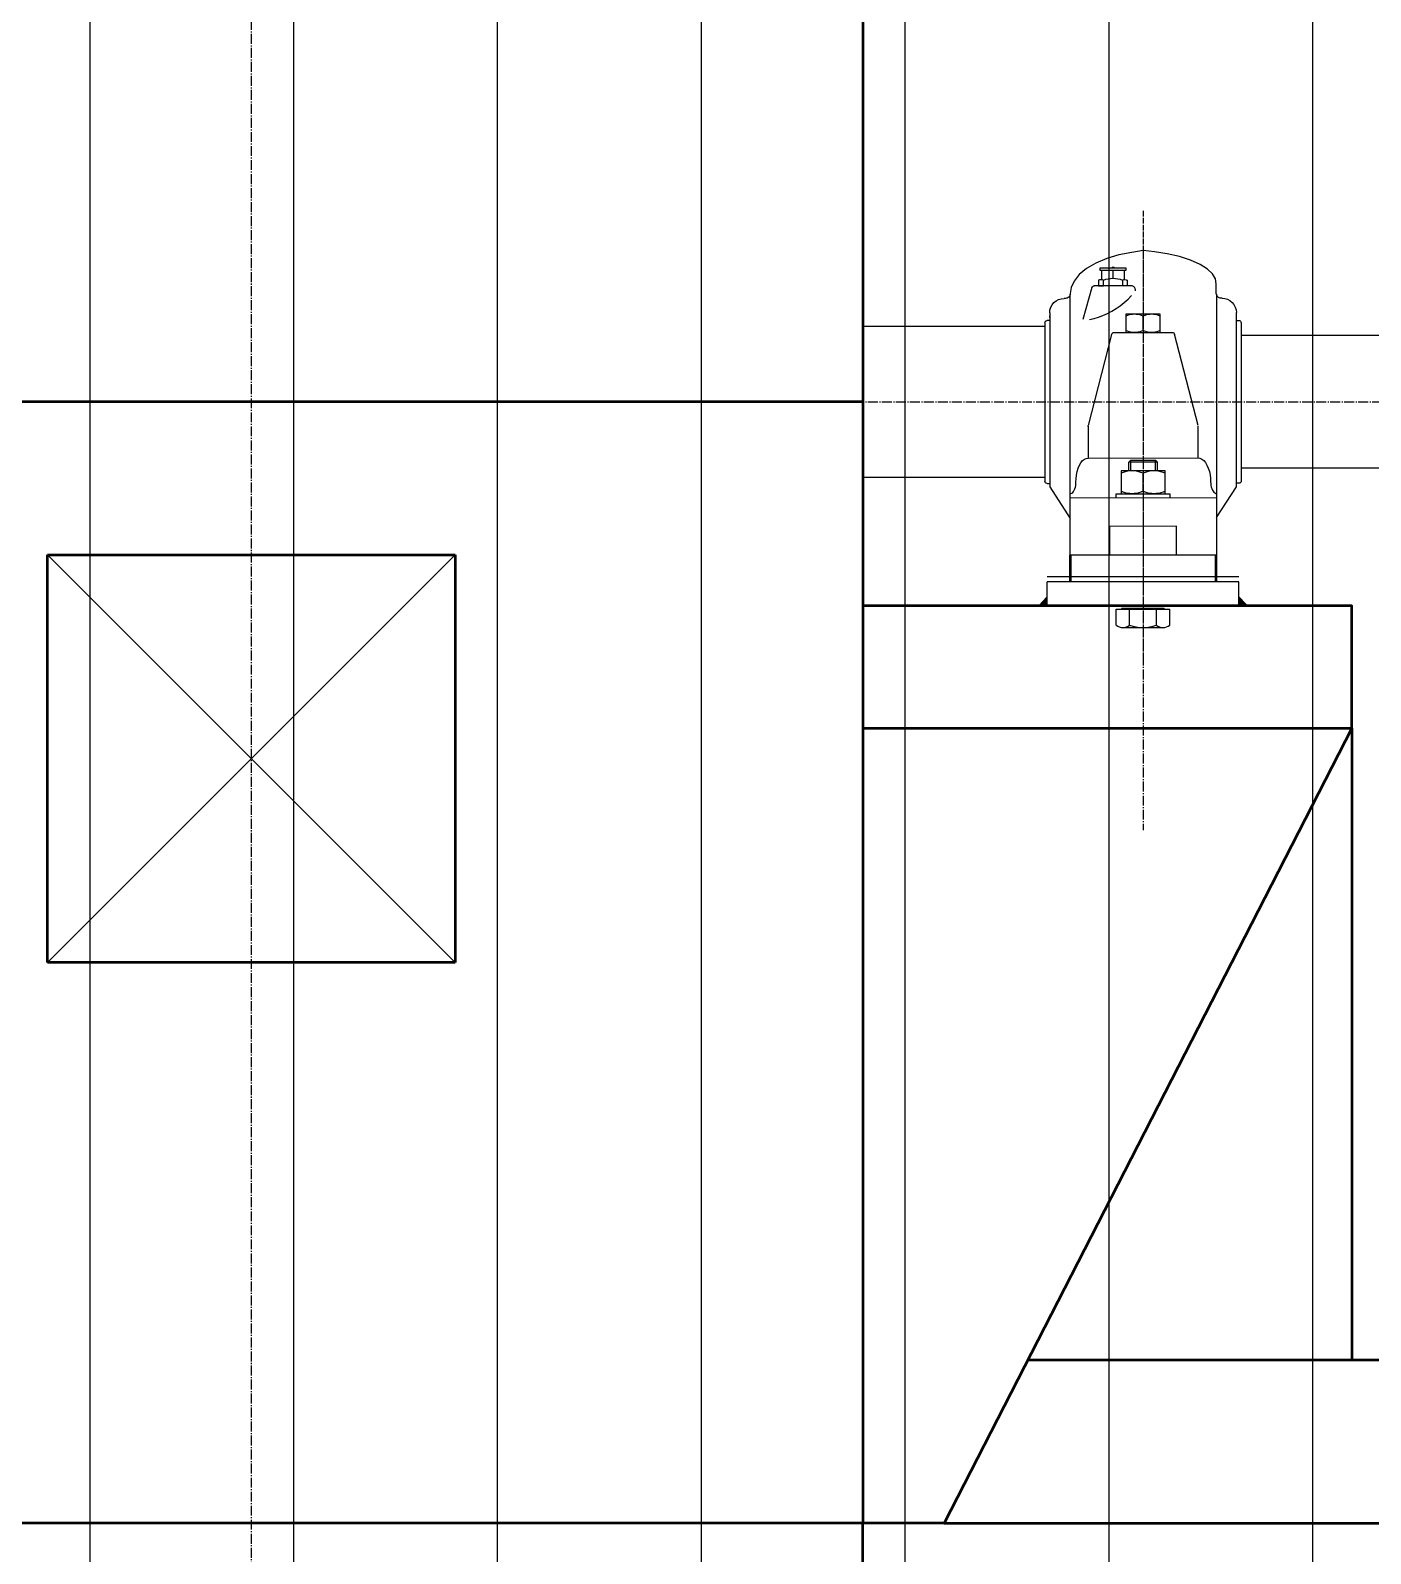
# Model space of a CAD drawing. Header units: millimetres. Extents: x -1263456 to 2767218, y -83310 to 50301.
# Drawn here: x 1102893 to 1104208, y -22859 to -21365 of the extents above; entities that cross this region are included whole.
import ezdxf

# ---------------------------------------------------------------- set-up
doc = ezdxf.new("R2010")
doc.units = ezdxf.units.MM
doc.linetypes.add('AM_DIN_G_W050', pattern=[13.75, 9.75, -1.5, 1, -1.5])
doc.linetypes.add('GEN7A', pattern=[6.875, 4.75, -0.875, 0.375, -0.875])
doc.layers.get('0').update_dxf_attribs({"color": 255, "lineweight": 50})
for name, color, linetype in [('0N', 7, 'Continuous'), ('11', 7, 'Continuous'), ('3', 11, 'Continuous'), ('7A', 4, 'GEN7A'), ('P-AM_7', 2, 'AM_DIN_G_W050'), ('VOLL14', 7, 'Continuous'), ('VOLL2-5', 7, 'Continuous'), ('VOLL7', 7, 'Continuous')]:
    doc.layers.add(name, color=color, linetype=linetype)
for name, color, linetype, lineweight in [('AM_0', 7, 'Continuous', 50), ('AM_8', 1, 'Continuous', 25), ('P-AM_0', 7, 'Continuous', 50), ('P-AM_4', 3, 'Continuous', 15)]:
    doc.layers.add(name, color=color, linetype=linetype, lineweight=lineweight)

# ---------------------------------------------------------------- blocks, each defined once
blk = doc.blocks.new('HEADTFV_900_1005_320_BWZ')
at = {"layer": 'P-AM_0'}
for p, q in [((1900, 1110), (1900, -1100)), ((1900, 0), (-600, 0)), ((1100, -550), (1100, -150)), ((1100, -150), (1500, -150)), ((1500, -150), (1500, -550)), ((1500, -550), (1100, -550)), ((1980, -1100), (-680, -1100)), ((1900, -1170), (1900, -1100))]:
    blk.add_line(p, q, dxfattribs=at)
at = {"layer": 'P-AM_4'}
for p, q in [((1500, -550), (1100, -150)), ((1100, -550), (1500, -150))]:
    blk.add_line(p, q, dxfattribs=at)
at = {"layer": 'P-AM_7'}
blk.add_line((1300, -2000), (1300, 1210), dxfattribs=at)
blk = doc.blocks.new('gearbox with bearing')
for p, q in [((2338.6, 136.1), (2329.5, 130.8)), ((2349.4, 140.6), (2338.6, 136.1)), ((2361.4, 144.2), (2349.4, 140.6)), ((2374, 146.6), (2361.4, 144.2)), ((2385, 148.6), (2374, 146.6)), ((2385, 148.6), (2385, 148.6)), ((2396.2, 147.2), (2385, 148.6)), ((2385, 148.6), (2385, 148.6)), ((2408.8, 145.3), (2396.2, 147.2)), ((2420.9, 142.6), (2408.8, 145.3)), ((2431.7, 139.1), (2420.9, 142.6)), ((2440.9, 134.9), (2431.7, 139.1)), ((2448.1, 130.3), (2440.9, 134.9)), ((2322.4, 124.9), (2317.4, 118.6)), ((2329.5, 130.8), (2322.4, 124.9)), ((2453.1, 125.5), (2448.1, 130.3)), ((2456, 120.6), (2453.1, 125.5)), ((2456.9, 115.8), (2456, 120.6)), ((2313.5, -114.4), (2313.5, 105.4)), ((2314.5, 112.3), (2313.6, 106.2)), ((2317.4, 118.6), (2314.5, 112.3)), ((2334.8, 112.1), (2325.9, 80.9)), ((2373.8, 113.8), (2337.1, 113.8)), ((2374.4, 113.8), (2373.8, 113.8)), ((2374.9, 113.6), (2374.4, 113.8)), ((2375.5, 113.3), (2374.9, 113.6)), ((2376, 113), (2375.5, 113.3)), ((2376.5, 112.4), (2376, 113)), ((2376.9, 111.9), (2376.5, 112.4)), ((2377.2, 111.2), (2376.9, 111.9)), ((2377.4, 110.5), (2377.2, 111.2)), ((2377.6, 109.8), (2377.4, 110.5)), ((2377.6, 109.1), (2377.6, 109.8)), ((2456.9, 106.4), (2456.9, 115.8)), ((2457, 105.6), (2457, -113.5)), ((2307.5, 101.5), (2307.5, 101.5)), ((2308.9, 101.5), (2307.5, 101.5)), ((2354.4, 88.9), (2358.6, 91.5)), ((2358.6, 91.5), (2362.7, 94.4)), ((2362.7, 94.4), (2366.6, 97.5)), ((2366.6, 97.5), (2370.3, 100.8)), ((2370.3, 100.8), (2373.8, 104.4)), ((2462.5, 101.7), (2461.6, 101.7)), ((2288.7, 77.4), (2288.7, -77.6)), ((2293.4, 79.8), (2291, 79.8)), ((2293.4, 87.4), (2293.4, 82.7)), ((2293.4, 84.5), (2293.4, -82.3)), ((2293.4, 82.7), (2293.4, 84.5)), ((2293.4, 82.7), (2293.4, 82.7)), ((2332.5, 80.9), (2336.9, 81.9)), ((2336.9, 81.9), (2341.3, 83.1)), ((2341.3, 83.1), (2345.7, 84.7)), ((2345.7, 84.7), (2350.1, 86.7)), ((2350.1, 86.7), (2354.4, 88.9)), ((2476.6, 84.7), (2476.6, 87.6)), ((2476.6, -82.1), (2476.6, 84.7)), ((2476.6, 80), (2479, 80)), ((2481.3, 77.6), (2481.3, -77.4)), ((2288.5, 74), (2110, 74)), ((2354, 66.2), (2331, -23.3)), ((2356.3, 68.1), (2413.6, 68.1)), ((2439, -23.1), (2416, 66.4)), ((2705.8, 65.1), (2481.3, 65.1)), ((2331, -23.9), (2331, -55.2)), ((2439, -55), (2439, -23.7)), ((2322.6, -62.1), (2324.1, -59.6)), ((2324.1, -59.6), (2325.7, -57.6)), ((2325.7, -57.6), (2327.5, -56.3)), ((2327.5, -56.3), (2329.2, -55.5)), ((2329.2, -55.5), (2331, -55.2)), ((2331, -55.2), (2439, -55)), ((2439, -55), (2440.8, -55.3)), ((2440.8, -55.3), (2442.7, -56)), ((2442.7, -56), (2444.5, -57.4)), ((2444.5, -57.4), (2446.2, -59.4)), ((2446.2, -59.4), (2447.7, -61.9)), ((2288.5, -74), (2110, -74)), ((2319.3, -75.3), (2319.7, -71.8)), ((2319.7, -71.8), (2320.4, -68.3)), ((2320.4, -68.3), (2321.3, -65.1)), ((2321.3, -65.1), (2322.6, -62.1)), ((2447.7, -61.9), (2449, -64.9)), ((2449, -64.9), (2450.1, -68.1)), ((2450.1, -68.1), (2450.8, -71.6)), ((2450.8, -71.6), (2451.2, -75.1)), ((2705.8, -65.1), (2481.3, -65.1)), ((2291, -80), (2293.4, -80)), ((2293.4, -82.3), (2293.4, -83.4)), ((2293.4, -83.4), (2313.5, -114.4)), ((2314.3, -89.9), (2315.2, -89.5)), ((2315.2, -89.5), (2316, -88.8)), ((2316, -88.8), (2316.8, -87.9)), ((2316.8, -87.9), (2317.5, -86.7)), ((2317.5, -86.7), (2318.1, -85.3)), ((2318.1, -85.3), (2318.6, -83.7)), ((2318.6, -83.7), (2318.9, -82)), ((2318.9, -82), (2319.1, -80.3)), ((2319.1, -78.7), (2319.3, -75.3)), ((2319.1, -80.3), (2319.1, -78.7)), ((2451.2, -75.1), (2451.3, -78.5)), ((2451.3, -78.5), (2451.4, -80.1)), ((2451.4, -80.1), (2451.6, -81.8)), ((2451.6, -81.8), (2451.9, -83.5)), ((2451.9, -83.5), (2452.4, -85.1)), ((2452.4, -85.1), (2453, -86.5)), ((2453, -86.5), (2453.7, -87.7)), ((2453.7, -87.7), (2454.5, -88.6)), ((2454.5, -88.6), (2455.3, -89.3)), ((2455.3, -89.3), (2456.2, -89.7)), ((2457, -113.5), (2476.6, -83.2)), ((2479, -79.8), (2476.6, -79.8)), ((2476.6, -83.2), (2476.6, -82.1)), ((2313.5, -90), (2314.3, -89.9)), ((2313.5, -94), (2457, -93.8)), ((2313.5, -150.4), (2313.5, -94)), ((2456.2, -89.7), (2457, -89.8)), ((2457, -93.8), (2457, -150.2)), ((2417.9, -122), (2352.1, -122.2)), ((2352.1, -122.2), (2352.1, -150.4)), ((2417.9, -150.2), (2417.9, -122)), ((2457, -150.2), (2313.5, -150.4)), ((2290.9, -200), (2290.9, -176.6)), ((2478.9, -176.6), (2290.9, -176.6)), ((2478.9, -200), (2478.9, -176.6)), ((2478.9, -200), (2290.9, -200))]:
    blk.add_line(p, q)
at = {"extrusion": (0, 0, -1)}
for centre, major_axis, start_param, end_param in [((2308.9, 106.2), (3.31, 3.31), 0.775156, 2.359845), ((2337.2, 111.4), (1.76, 1.76), 4.229768, 5.4488), ((2461.6, 106.4), (-3.31, 3.31), 3.929378, 5.502082), ((2307.5, 87.4), (9.97, 9.97), 3.926502, 5.498113), ((2462.5, 87.6), (9.97, 9.97), -0.785529, 0.785341), ((2291.1, 77.4), (1.74, 1.74), 3.940917, 5.453635), ((2478.9, 77.6), (-1.69, 1.69), 0.820045, 2.342101), ((2356.5, 65.6), (1.78, 1.78), 4.161471, 5.434379), ((2413.8, 65.8), (-1.61, 1.61), 0.737248, 2.119958), ((2334.2, -23.8), (2.32, 2.32), 3.916557, 4.073612), ((2291, -77.6), (1.69, 1.69), 2.35566, 3.907539), ((2479, -77.4), (1.68, 1.68), 0.784915, 2.346375)]:
    blk.add_ellipse(centre, major_axis=major_axis, ratio=1, start_param=start_param, end_param=end_param, dxfattribs=at)
blk.add_point((2385, 148.6))
for points in [[(2291.1, -200), (2282, -200), (2291.1, -190.1)], [(2478.9, -200), (2488, -200), (2478.9, -190.1)]]:
    blk.add_solid(points)
at = {"layer": '0N'}
for p, q in [((2358.6, -203.3), (2363.5, -203.3)), ((2358.6, -219.1), (2358.6, -203.3)), ((2363.5, -203.3), (2406.3, -203.3)), ((2363.8, -203.1), (2363.8, -203.1)), ((2370.1, -202.8), (2364, -202.8)), ((2399.8, -202.8), (2370.1, -202.8)), ((2371.8, -219.1), (2371.8, -203.3)), ((2398.1, -219.1), (2398.1, -203.3)), ((2405.8, -202.8), (2399.8, -202.8)), ((2406.1, -203.1), (2406.1, -203.1)), ((2406.3, -203.3), (2411.2, -203.3)), ((2411.2, -219.1), (2411.2, -203.3)), ((2365.2, -221.3), (2404.6, -221.3))]:
    blk.add_line(p, q, dxfattribs=at)
for centre, radius, start, end in [((2363.5, -203.1), 0.247, 270, 0), ((2364, -203.1), 0.247, 90, 180), ((2405.8, -203.1), 0.247, 0, 90), ((2406.3, -203.1), 0.247, 180, 270), ((2406.3, -203.1), 0.247, 180, 270), ((2365.2, -210.6), 10.7, 232.1211, 270), ((2365.2, -210.6), 10.7, 270, 307.8789), ((2384.9, -181.9), 39.4, 250.5288, 289.4712), ((2404.6, -210.6), 10.7, 232.1211, 270), ((2404.6, -210.6), 10.7, 270, 307.8789)]:
    blk.add_arc(centre, radius, start, end, dxfattribs=at)
at = {"layer": '3'}
blk.add_line((2478.9, -171.7), (2290.9, -171.7), dxfattribs=at)
at = {"layer": '7A'}
blk.add_line((2385, 187.4), (2385, -253.7), dxfattribs=at)
at = {"layer": 'AM_0'}
for p, q in [((2313.5, -150.4), (2313.5, -176.6)), ((2456.5, -150.4), (2456.5, -176.6))]:
    blk.add_line(p, q, dxfattribs=at)
at = {"layer": 'P-AM_7'}
blk.add_line((2385, 150), (2385, -300), dxfattribs=at)
at = {"layer": 'VOLL14'}
for p, q in [((2401.9, 86), (2368.1, 86)), ((2368.1, 86), (2368.1, 68.1)), ((2369.7, 84.7), (2368.1, 84.1)), ((2371.4, 85.3), (2369.7, 84.7)), ((2373.1, 85.7), (2371.4, 85.3)), ((2374.8, 85.9), (2373.1, 85.7)), ((2376.5, 86), (2374.8, 85.9)), ((2378.3, 85.9), (2376.5, 86)), ((2380, 85.7), (2378.3, 85.9)), ((2381.7, 85.3), (2380, 85.7)), ((2383.4, 84.7), (2381.7, 85.3)), ((2385, 84.1), (2383.4, 84.7)), ((2386.6, 84.7), (2385, 84.1)), ((2385, 70), (2385, 84.1)), ((2388.3, 85.3), (2386.6, 84.7)), ((2390, 85.7), (2388.3, 85.3)), ((2391.7, 85.9), (2390, 85.7)), ((2393.5, 86), (2391.7, 85.9)), ((2395.2, 85.9), (2393.5, 86)), ((2396.9, 85.7), (2395.2, 85.9)), ((2398.6, 85.3), (2396.9, 85.7)), ((2400.3, 84.7), (2398.6, 85.3)), ((2401.9, 84.1), (2400.3, 84.7)), ((2401.9, 68.1), (2401.9, 86)), ((2369.7, 69.4), (2368.1, 70)), ((2371.4, 68.8), (2369.7, 69.4)), ((2373.1, 68.4), (2371.4, 68.8)), ((2374.8, 68.2), (2373.1, 68.4)), ((2376.5, 68.1), (2374.8, 68.2)), ((2378.3, 68.2), (2376.5, 68.1)), ((2380, 68.4), (2378.3, 68.2)), ((2381.7, 68.8), (2380, 68.4)), ((2383.4, 69.4), (2381.7, 68.8)), ((2385, 70), (2383.4, 69.4)), ((2386.6, 69.4), (2385, 70)), ((2388.3, 68.8), (2386.6, 69.4)), ((2390, 68.4), (2388.3, 68.8)), ((2391.7, 68.2), (2390, 68.4)), ((2393.5, 68.1), (2391.7, 68.2)), ((2395.2, 68.2), (2393.5, 68.1)), ((2396.9, 68.4), (2395.2, 68.2)), ((2398.6, 68.8), (2396.9, 68.4)), ((2400.3, 69.4), (2398.6, 68.8)), ((2401.9, 70), (2400.3, 69.4)), ((2370.9, -59.2), (2372.9, -57.2)), ((2399.1, -59.2), (2370.9, -59.2)), ((2370.9, -67.6), (2370.9, -59.2)), ((2372.9, -57.2), (2397.1, -57.2)), ((2399.1, -59.2), (2397.1, -57.2)), ((2399.1, -67.6), (2399.1, -59.2)), ((2406.6, -67.6), (2363.4, -67.6)), ((2363.4, -67.6), (2363.4, -90.1)), ((2365.4, -69.1), (2363.4, -70)), ((2367.6, -68.5), (2365.4, -69.1)), ((2369.7, -68), (2367.6, -68.5)), ((2372, -67.7), (2369.7, -68)), ((2374.2, -67.6), (2372, -67.7)), ((2376.4, -67.7), (2374.2, -67.6)), ((2378.6, -68), (2376.4, -67.7)), ((2380.8, -68.5), (2378.6, -68)), ((2382.9, -69.1), (2380.8, -68.5)), ((2385, -70), (2382.9, -69.1)), ((2387.1, -69.1), (2385, -70)), ((2385, -87.7), (2385, -70)), ((2389.2, -68.5), (2387.1, -69.1)), ((2391.4, -68), (2389.2, -68.5)), ((2393.6, -67.7), (2391.4, -68)), ((2395.8, -67.6), (2393.6, -67.7)), ((2398, -67.7), (2395.8, -67.6)), ((2400.3, -68), (2398, -67.7)), ((2402.4, -68.5), (2400.3, -68)), ((2404.6, -69.1), (2402.4, -68.5)), ((2406.6, -70), (2404.6, -69.1)), ((2406.6, -90.1), (2406.6, -67.6)), ((2365.4, -88.5), (2363.4, -87.7)), ((2367.6, -89.2), (2365.4, -88.5)), ((2369.7, -89.7), (2367.6, -89.2)), ((2380.8, -89.2), (2378.6, -89.7)), ((2382.9, -88.5), (2380.8, -89.2)), ((2385, -87.7), (2382.9, -88.5)), ((2387.1, -88.5), (2385, -87.7)), ((2389.2, -89.2), (2387.1, -88.5)), ((2391.4, -89.7), (2389.2, -89.2)), ((2402.4, -89.2), (2400.3, -89.7)), ((2404.6, -88.5), (2402.4, -89.2)), ((2406.6, -87.7), (2404.6, -88.5)), ((2358.7, -90.1), (2411.3, -90.1)), ((2358.7, -93.9), (2358.7, -90.1)), ((2372, -90), (2369.7, -89.7)), ((2374.2, -90.1), (2372, -90)), ((2376.4, -90), (2374.2, -90.1)), ((2378.6, -89.7), (2376.4, -90)), ((2393.6, -90), (2391.4, -89.7)), ((2395.8, -90.1), (2393.6, -90)), ((2398, -90), (2395.8, -90.1)), ((2400.3, -89.7), (2398, -90)), ((2411.3, -90.1), (2411.3, -93.9))]:
    blk.add_line(p, q, dxfattribs=at)
at = {"layer": 'VOLL2-5'}
for p, q in [((2342.8, 128.8), (2342.8, 131.6)), ((2342.8, 131.6), (2368.2, 131.6)), ((2368.2, 128.8), (2342.8, 128.8)), ((2344.3, 128.8), (2344.3, 120.1)), ((2366.8, 128.8), (2344.3, 128.8)), ((2355.5, 128.8), (2355.5, 121.3)), ((2366.8, 120.1), (2366.8, 128.8)), ((2368.2, 131.6), (2368.2, 128.8)), ((2341.4, 119.5), (2341.4, 113.8)), ((2341.4, 113.8), (2346.1, 113.8)), ((2346.1, 113.8), (2346.1, 119.5)), ((2364.9, 119.5), (2364.9, 113.8)), ((2369.6, 113.8), (2369.6, 119.5))]:
    blk.add_line(p, q, dxfattribs=at)
at = {"layer": 'VOLL2-5', "extrusion": (0, 0, -1)}
for centre, major_axis, start_param, end_param in [((2343.8, 115.5), (-3.29, 3.29), 0.245894, 1.31069), ((2355.5, 96), (17.9, 17.9), -1.165982, -0.404417), ((2355.6, 131.3), (0.752, 0.752), 4.245884, 6.702585), ((2367.2, 115.6), (-3.16, 3.16), 0.245913, 1.346088)]:
    blk.add_ellipse(centre, major_axis=major_axis, ratio=1, start_param=start_param, end_param=end_param, dxfattribs=at)
at = {"layer": 'VOLL7'}
for p, q in [((2372.9, -67.6), (2372.9, -57.2)), ((2397.1, -67.6), (2397.1, -57.2))]:
    blk.add_line(p, q, dxfattribs=at)
blk = doc.blocks.new('gbe')
at = {"layer": '11'}
blk.add_blockref('gearbox with bearing', (0, 0), dxfattribs=at)
blk = doc.blocks.new('Bucket elevator123451')
at = {"layer": 'P-AM_0'}
for q in [(1128789.5, -21529.7), (1129189.5, -21369.7)]:
    blk.add_line((1129189.5, -20749.7), q, dxfattribs=at)
for points in [[(1128709.5, -20749.7), (1129189.5, -20749.7), (1129189.5, -20629.7), (1128709.5, -20629.7)], [(1128789.5, -21529.7), (1129844.5, -21529.7), (1129844.5, -21369.7), (1128871.6, -21369.7)]]:
    blk.add_lwpolyline(points, dxfattribs=at)
at = {"layer": 'P-AM_7'}
blk.add_line((1128984.5, -20279.7), (1128984.5, -20849.7), dxfattribs=at)
at = {"layer": 'AM_0'}
blk.add_blockref('gbe', (1126599.5, -20429.7), dxfattribs=at)
at = {"layer": 'P-AM_0'}
blk.add_blockref('HEADTFV_900_1005_320_BWZ', (1126809.5, -20429.7), dxfattribs=at)
blk = doc.blocks.new('wew1333')
at = {"layer": 'AM_8'}
for p, q in [((351017.2, 123397.4, 0), (351017.2, 112822.2, -9.9)), ((351217.2, 123397.4, 0), (351217.2, 112822.7, -9.9)), ((351417.2, 123397.4, 0), (351417.2, 112872.7, -9.9)), ((351617.2, 123397.4, 0), (351617.2, 112965, -9.9)), ((351817.2, 123397.4, 0), (351817.2, 113091.1, -9.9)), ((352017.2, 123397.4, 0), (352017.2, 113243.4, -9.9)), ((352217.2, 123397.4, 0), (352217.2, 113414.8, -9.9))]:
    blk.add_line(p, q, dxfattribs=at)

msp = doc.modelspace()

# ---------------------------------------------------------------- linework, layer by layer
at = {"layer": 'P-AM_7'}
for p, q in [((1101809.5, -21729.7, 0.1), (1103534.5, -21729.7, 0.1)), ((1103109.5, -21729.7, 0.1), (1104834.5, -21729.7, 0.1))]:
    msp.add_line(p, q, dxfattribs=at)

# ---------------------------------------------------------------- block references
at = {"layer": 'AM_0'}
for name, p in [('wew1333', (751933.6, -139327.1, 0)), ('Bucket elevator123451', (-25000, -1300, 0.1))]:
    msp.add_blockref(name, p, dxfattribs=at)

doc.saveas('drawing.dxf')
